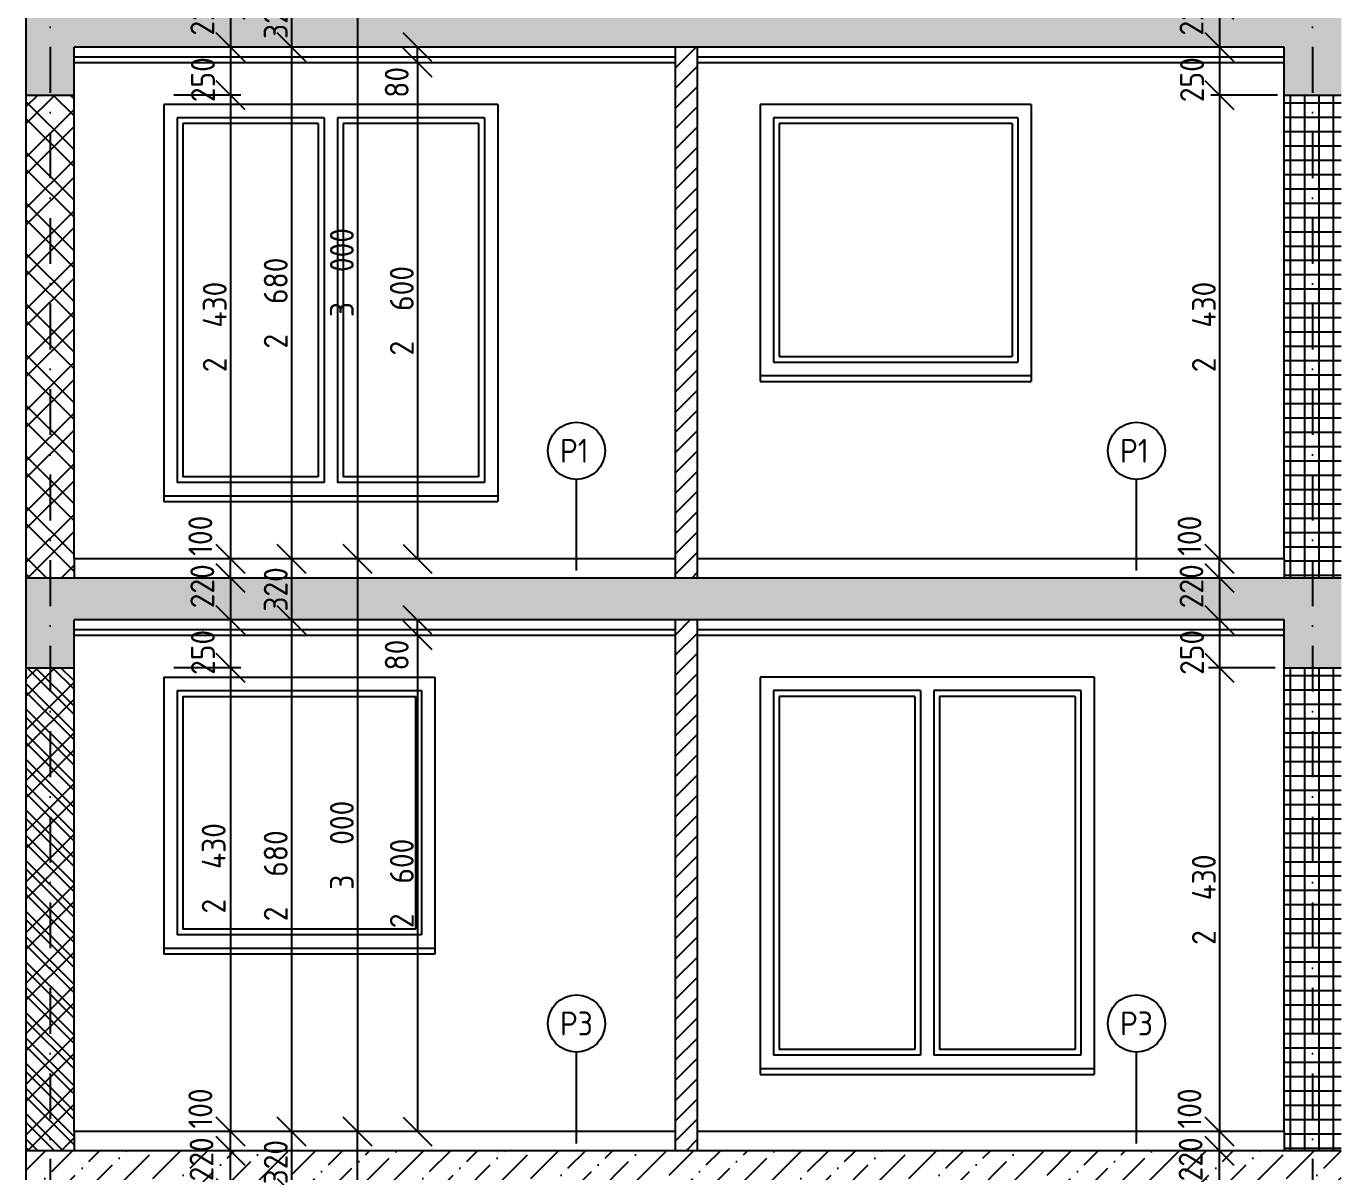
# Model space of a CAD drawing. Extents: x 3792242 to 5145247, y -1546315 to -1031918.
# Drawn here: x 4009002 to 4015889, y -1502340 to -1496340 of the extents above; entities that cross this region are included whole.
import ezdxf

# ---------------------------------------------------------------- set-up
doc = ezdxf.new("R2010")
doc.units = 0
doc.header["$MEASUREMENT"] = 0
doc.linetypes.add('BODKOCIARKOVANA_3', pattern=[5.6, 3, -1.3, 0, -1.3])
doc.layers.get('0').update_dxf_attribs({"linetype": 'CONTINUOUS'})
doc.layers.get('Defpoints').update_dxf_attribs({"color": 61, "linetype": 'CONTINUOUS'})
for name, color, linetype in [('KÓTY', 4, 'CONTINUOUS'), ('MÚRY', 1, 'CONTINUOUS'), ('OKNÁ', 143, 'CONTINUOUS'), ('osi', 253, 'CONTINUOUS'), ('POZEMOK', 7, 'CONTINUOUS'), ('TENKÁ', 7, 'CONTINUOUS'), ('ŠRAFY', 82, 'CONTINUOUS'), ('šrafy-múry', 8, 'CONTINUOUS')]:
    doc.layers.add(name, color=color, linetype=linetype)
doc.styles.add('STYLE1', font='isocp.shx')
doc.dimstyles.new('STANDARD-50', dxfattribs={"dimtxt": 125, "dimasz": 150, "dimexe": 10, "dimexo": 200, "dimgap": 20, "dimtad": 1, "dimdsep": 46, "dimlunit": 6, "dimtxsty": 'STYLE1', "dimblk1": 'OBLIQUE', "dimblk2": 'OBLIQUE', "dimsah": 1, "dimcen": 2.5, "dimse1": 1, "dimse2": 1, "dimadec": 0, "dimazin": 0, "dimtfac": 1, "dimtmove": 1, "dimatfit": 3, "dimldrblk": 'OBLIQUE', "dimfxl": 1, "dimtolj": 1, "dimtzin": 0, "dimarcsym": 0})
pattern_1 = [(45, (139723.04, 33513.66), (53.0330086, 194.4543648), [250, -50, 0, -50])]
pattern_2 = [(45, (-529698.46, 33513.66), (-53.0330086, 53.0330086), [])]

# ---------------------------------------------------------------- blocks, each defined once
blk = doc.blocks.new('_OBLIQUE')
at = {"color": 0, "linetype": 'ByBlock'}
blk.add_line((-0.5, -0.5), (0.5, 0.5), dxfattribs=at)
blk = doc.blocks.new('*D49839')
at = {"layer": 'Defpoints', "color": 0}
for p in [(4009639, -1502230.1), (4010072, -1502230.1), (4009639, -1502450.1)]:
    blk.add_point(p, dxfattribs=at)
at = {"layer": 'KÓTY', "color": 0, "lineweight": -2, "ltscale": 0.25}
blk.add_line((4010072, -1502450.1), (4010072, -1502230.1), dxfattribs=at)
at = {"layer": 'KÓTY', "color": 0, "linetype": 'ByBlock', "lineweight": -2, "xscale": 150, "yscale": 150, "zscale": 150}
for p, rotation in [((4010072, -1502230.1), 90), ((4010072, -1502450.1), 270)]:
    blk.add_blockref('_OBLIQUE', p, dxfattribs=dict(at, rotation=rotation))
at = {"layer": 'KÓTY', "color": 0, "insert": (4009920, -1502275.3), "char_height": 125, "attachment_point": 5, "rotation": 90, "style": 'STYLE1'}
blk.add_mtext('\\A1;220', dxfattribs=at)
blk = doc.blocks.new('*D49840')
at = {"layer": 'Defpoints', "color": 0}
for p in [(4009564, -1502130.1), (4010072, -1502130.1), (4009564, -1502230.1)]:
    blk.add_point(p, dxfattribs=at)
at = {"layer": 'KÓTY', "color": 0, "lineweight": -2, "ltscale": 0.25}
blk.add_line((4010072, -1502230.1), (4010072, -1502130.1), dxfattribs=at)
at = {"layer": 'KÓTY', "color": 0, "linetype": 'ByBlock', "lineweight": -2, "xscale": 150, "yscale": 150, "zscale": 150}
for p, rotation in [((4010072, -1502130.1), 90), ((4010072, -1502230.1), 270)]:
    blk.add_blockref('_OBLIQUE', p, dxfattribs=dict(at, rotation=rotation))
at = {"layer": 'KÓTY', "color": 0, "insert": (4009914, -1502008.8), "char_height": 125, "attachment_point": 5, "rotation": 90, "style": 'STYLE1'}
blk.add_mtext('\\A1;100', dxfattribs=at)
blk = doc.blocks.new('*D49843')
at = {"layer": 'Defpoints', "color": 0}
for p in [(4009564, -1499700.1), (4009564, -1502130.1), (4010072, -1502130.1)]:
    blk.add_point(p, dxfattribs=at)
at = {"layer": 'KÓTY', "color": 0, "lineweight": -2, "ltscale": 0.25}
blk.add_line((4010072, -1499700.1), (4010072, -1502130.1), dxfattribs=at)
at = {"layer": 'KÓTY', "color": 0, "linetype": 'ByBlock', "lineweight": -2, "xscale": 150, "yscale": 150, "zscale": 150}
for p, rotation in [((4010072, -1499700.1), 90), ((4010072, -1502130.1), 270)]:
    blk.add_blockref('_OBLIQUE', p, dxfattribs=dict(at, rotation=rotation))
at = {"layer": 'KÓTY', "color": 0, "insert": (4009984, -1500750.8), "char_height": 125, "attachment_point": 5, "rotation": 90, "style": 'STYLE1'}
blk.add_mtext('\\A1;2ﾠ430', dxfattribs=at)
blk = doc.blocks.new('*D49844')
at = {"layer": 'Defpoints', "color": 0}
for p in [(4009564, -1499450.1), (4009564, -1499700.1), (4010072, -1499700.1)]:
    blk.add_point(p, dxfattribs=at)
at = {"layer": 'KÓTY', "color": 0, "lineweight": -2, "ltscale": 0.25}
blk.add_line((4010072, -1499450.1), (4010072, -1499700.1), dxfattribs=at)
at = {"layer": 'KÓTY', "color": 0, "linetype": 'ByBlock', "lineweight": -2, "xscale": 150, "yscale": 150, "zscale": 150}
for p, rotation in [((4010072, -1499450.1), 90), ((4010072, -1499700.1), 270)]:
    blk.add_blockref('_OBLIQUE', p, dxfattribs=dict(at, rotation=rotation))
at = {"layer": 'KÓTY', "color": 0, "insert": (4009927.5, -1499619.8), "char_height": 125, "attachment_point": 5, "rotation": 90, "style": 'STYLE1'}
blk.add_mtext('\\A1;250', dxfattribs=at)
blk = doc.blocks.new('*D49845')
at = {"layer": 'Defpoints', "color": 0}
for p in [(4009564, -1499230.1), (4009564, -1499450.1), (4010072, -1499450.1)]:
    blk.add_point(p, dxfattribs=at)
at = {"layer": 'KÓTY', "color": 0, "lineweight": -2, "ltscale": 0.25}
blk.add_line((4010072, -1499230.1), (4010072, -1499450.1), dxfattribs=at)
at = {"layer": 'KÓTY', "color": 0, "linetype": 'ByBlock', "lineweight": -2, "xscale": 150, "yscale": 150, "zscale": 150}
for p, rotation in [((4010072, -1499230.1), 90), ((4010072, -1499450.1), 270)]:
    blk.add_blockref('_OBLIQUE', p, dxfattribs=dict(at, rotation=rotation))
at = {"layer": 'KÓTY', "color": 0, "insert": (4009924.5, -1499273.3), "char_height": 125, "attachment_point": 5, "rotation": 90, "style": 'STYLE1'}
blk.add_mtext('\\A1;220', dxfattribs=at)
blk = doc.blocks.new('*D49846')
at = {"layer": 'Defpoints', "color": 0}
for p in [(4009564, -1499130.1), (4010072, -1499130.1), (4009564, -1499230.1)]:
    blk.add_point(p, dxfattribs=at)
at = {"layer": 'KÓTY', "color": 0, "lineweight": -2, "ltscale": 0.25}
blk.add_line((4010072, -1499230.1), (4010072, -1499130.1), dxfattribs=at)
at = {"layer": 'KÓTY', "color": 0, "linetype": 'ByBlock', "lineweight": -2, "xscale": 150, "yscale": 150, "zscale": 150}
for p, rotation in [((4010072, -1499130.1), 90), ((4010072, -1499230.1), 270)]:
    blk.add_blockref('_OBLIQUE', p, dxfattribs=dict(at, rotation=rotation))
at = {"layer": 'KÓTY', "color": 0, "insert": (4009914, -1499008.8), "char_height": 125, "attachment_point": 5, "rotation": 90, "style": 'STYLE1'}
blk.add_mtext('\\A1;100', dxfattribs=at)
blk = doc.blocks.new('*D49847')
at = {"layer": 'Defpoints', "color": 0}
for p in [(4009564, -1496700.1), (4009564, -1499130.1), (4010072, -1499130.1)]:
    blk.add_point(p, dxfattribs=at)
at = {"layer": 'KÓTY', "color": 0, "lineweight": -2, "ltscale": 0.25}
blk.add_line((4010072, -1496700.1), (4010072, -1499130.1), dxfattribs=at)
at = {"layer": 'KÓTY', "color": 0, "linetype": 'ByBlock', "lineweight": -2, "xscale": 150, "yscale": 150, "zscale": 150}
for p, rotation in [((4010072, -1496700.1), 90), ((4010072, -1499130.1), 270)]:
    blk.add_blockref('_OBLIQUE', p, dxfattribs=dict(at, rotation=rotation))
at = {"layer": 'KÓTY', "color": 0, "insert": (4009989.5, -1497915.1), "char_height": 125, "attachment_point": 5, "rotation": 90, "style": 'STYLE1'}
blk.add_mtext('\\A1;2ﾠ430', dxfattribs=at)
blk = doc.blocks.new('*D49848')
at = {"layer": 'Defpoints', "color": 0}
for p in [(4009564, -1496450.1), (4009564, -1496700.1), (4010072, -1496700.1)]:
    blk.add_point(p, dxfattribs=at)
at = {"layer": 'KÓTY', "color": 0, "lineweight": -2, "ltscale": 0.25}
blk.add_line((4010072, -1496450.1), (4010072, -1496700.1), dxfattribs=at)
at = {"layer": 'KÓTY', "color": 0, "linetype": 'ByBlock', "lineweight": -2, "xscale": 150, "yscale": 150, "zscale": 150}
for p, rotation in [((4010072, -1496450.1), 90), ((4010072, -1496700.1), 270)]:
    blk.add_blockref('_OBLIQUE', p, dxfattribs=dict(at, rotation=rotation))
at = {"layer": 'KÓTY', "color": 0, "insert": (4009927.5, -1496619.8), "char_height": 125, "attachment_point": 5, "rotation": 90, "style": 'STYLE1'}
blk.add_mtext('\\A1;250', dxfattribs=at)
blk = doc.blocks.new('*D49849')
at = {"layer": 'Defpoints', "color": 0}
for p in [(4009564, -1496230.1), (4009564, -1496450.1), (4010072, -1496450.1)]:
    blk.add_point(p, dxfattribs=at)
at = {"layer": 'KÓTY', "color": 0, "lineweight": -2, "ltscale": 0.25}
blk.add_line((4010072, -1496230.1), (4010072, -1496450.1), dxfattribs=at)
at = {"layer": 'KÓTY', "color": 0, "linetype": 'ByBlock', "lineweight": -2, "xscale": 150, "yscale": 150, "zscale": 150}
for p, rotation in [((4010072, -1496230.1), 90), ((4010072, -1496450.1), 270)]:
    blk.add_blockref('_OBLIQUE', p, dxfattribs=dict(at, rotation=rotation))
at = {"layer": 'KÓTY', "color": 0, "insert": (4009924.5, -1496273.3), "char_height": 125, "attachment_point": 5, "rotation": 90, "style": 'STYLE1'}
blk.add_mtext('\\A1;220', dxfattribs=at)
blk = doc.blocks.new('*D49861')
at = {"layer": 'Defpoints', "color": 0}
for p in [(4014821.5, -1502230.1), (4015254.5, -1502230.1), (4014821.5, -1502450.1)]:
    blk.add_point(p, dxfattribs=at)
at = {"layer": 'KÓTY', "color": 0, "lineweight": -2, "ltscale": 0.25}
blk.add_line((4015254.5, -1502450.1), (4015254.5, -1502230.1), dxfattribs=at)
at = {"layer": 'KÓTY', "color": 0, "linetype": 'ByBlock', "lineweight": -2, "xscale": 150, "yscale": 150, "zscale": 150}
for p, rotation in [((4015254.5, -1502230.1), 90), ((4015254.5, -1502450.1), 270)]:
    blk.add_blockref('_OBLIQUE', p, dxfattribs=dict(at, rotation=rotation))
at = {"layer": 'KÓTY', "color": 0, "insert": (4015102.5, -1502275.3), "char_height": 125, "attachment_point": 5, "rotation": 90, "style": 'STYLE1'}
blk.add_mtext('\\A1;220', dxfattribs=at)
blk = doc.blocks.new('*D49862')
at = {"layer": 'Defpoints', "color": 0}
for p in [(4014746.5, -1502130.1), (4015254.5, -1502130.1), (4014746.5, -1502230.1)]:
    blk.add_point(p, dxfattribs=at)
at = {"layer": 'KÓTY', "color": 0, "lineweight": -2, "ltscale": 0.25}
blk.add_line((4015254.5, -1502230.1), (4015254.5, -1502130.1), dxfattribs=at)
at = {"layer": 'KÓTY', "color": 0, "linetype": 'ByBlock', "lineweight": -2, "xscale": 150, "yscale": 150, "zscale": 150}
for p, rotation in [((4015254.5, -1502130.1), 90), ((4015254.5, -1502230.1), 270)]:
    blk.add_blockref('_OBLIQUE', p, dxfattribs=dict(at, rotation=rotation))
at = {"layer": 'KÓTY', "color": 0, "insert": (4015096.5, -1502008.8), "char_height": 125, "attachment_point": 5, "rotation": 90, "style": 'STYLE1'}
blk.add_mtext('\\A1;100', dxfattribs=at)
blk = doc.blocks.new('*D49865')
at = {"layer": 'Defpoints', "color": 0}
for p in [(4014746.5, -1499700.1), (4014746.5, -1502130.1), (4015254.5, -1502130.1)]:
    blk.add_point(p, dxfattribs=at)
at = {"layer": 'KÓTY', "color": 0, "lineweight": -2, "ltscale": 0.25}
blk.add_line((4015254.5, -1499700.1), (4015254.5, -1502130.1), dxfattribs=at)
at = {"layer": 'KÓTY', "color": 0, "linetype": 'ByBlock', "lineweight": -2, "xscale": 150, "yscale": 150, "zscale": 150}
for p, rotation in [((4015254.5, -1499700.1), 90), ((4015254.5, -1502130.1), 270)]:
    blk.add_blockref('_OBLIQUE', p, dxfattribs=dict(at, rotation=rotation))
at = {"layer": 'KÓTY', "color": 0, "insert": (4015172, -1500915.1), "char_height": 125, "attachment_point": 5, "rotation": 90, "style": 'STYLE1'}
blk.add_mtext('\\A1;2ﾠ430', dxfattribs=at)
blk = doc.blocks.new('*D49866')
at = {"layer": 'Defpoints', "color": 0}
for p in [(4014746.5, -1499450.1), (4014746.5, -1499700.1), (4015254.5, -1499700.1)]:
    blk.add_point(p, dxfattribs=at)
at = {"layer": 'KÓTY', "color": 0, "lineweight": -2, "ltscale": 0.25}
blk.add_line((4015254.5, -1499450.1), (4015254.5, -1499700.1), dxfattribs=at)
at = {"layer": 'KÓTY', "color": 0, "linetype": 'ByBlock', "lineweight": -2, "xscale": 150, "yscale": 150, "zscale": 150}
for p, rotation in [((4015254.5, -1499450.1), 90), ((4015254.5, -1499700.1), 270)]:
    blk.add_blockref('_OBLIQUE', p, dxfattribs=dict(at, rotation=rotation))
at = {"layer": 'KÓTY', "color": 0, "insert": (4015110, -1499619.8), "char_height": 125, "attachment_point": 5, "rotation": 90, "style": 'STYLE1'}
blk.add_mtext('\\A1;250', dxfattribs=at)
blk = doc.blocks.new('*D49867')
at = {"layer": 'Defpoints', "color": 0}
for p in [(4014746.5, -1499230.1), (4014746.5, -1499450.1), (4015254.5, -1499450.1)]:
    blk.add_point(p, dxfattribs=at)
at = {"layer": 'KÓTY', "color": 0, "lineweight": -2, "ltscale": 0.25}
blk.add_line((4015254.5, -1499230.1), (4015254.5, -1499450.1), dxfattribs=at)
at = {"layer": 'KÓTY', "color": 0, "linetype": 'ByBlock', "lineweight": -2, "xscale": 150, "yscale": 150, "zscale": 150}
for p, rotation in [((4015254.5, -1499230.1), 90), ((4015254.5, -1499450.1), 270)]:
    blk.add_blockref('_OBLIQUE', p, dxfattribs=dict(at, rotation=rotation))
at = {"layer": 'KÓTY', "color": 0, "insert": (4015107, -1499273.3), "char_height": 125, "attachment_point": 5, "rotation": 90, "style": 'STYLE1'}
blk.add_mtext('\\A1;220', dxfattribs=at)
blk = doc.blocks.new('*D49868')
at = {"layer": 'Defpoints', "color": 0}
for p in [(4014746.5, -1499130.1), (4015254.5, -1499130.1), (4014746.5, -1499230.1)]:
    blk.add_point(p, dxfattribs=at)
at = {"layer": 'KÓTY', "color": 0, "lineweight": -2, "ltscale": 0.25}
blk.add_line((4015254.5, -1499230.1), (4015254.5, -1499130.1), dxfattribs=at)
at = {"layer": 'KÓTY', "color": 0, "linetype": 'ByBlock', "lineweight": -2, "xscale": 150, "yscale": 150, "zscale": 150}
for p, rotation in [((4015254.5, -1499130.1), 90), ((4015254.5, -1499230.1), 270)]:
    blk.add_blockref('_OBLIQUE', p, dxfattribs=dict(at, rotation=rotation))
at = {"layer": 'KÓTY', "color": 0, "insert": (4015096.5, -1499008.8), "char_height": 125, "attachment_point": 5, "rotation": 90, "style": 'STYLE1'}
blk.add_mtext('\\A1;100', dxfattribs=at)
blk = doc.blocks.new('*D49869')
at = {"layer": 'Defpoints', "color": 0}
for p in [(4014746.5, -1496700.1), (4014746.5, -1499130.1), (4015254.5, -1499130.1)]:
    blk.add_point(p, dxfattribs=at)
at = {"layer": 'KÓTY', "color": 0, "lineweight": -2, "ltscale": 0.25}
blk.add_line((4015254.5, -1496700.1), (4015254.5, -1499130.1), dxfattribs=at)
at = {"layer": 'KÓTY', "color": 0, "linetype": 'ByBlock', "lineweight": -2, "xscale": 150, "yscale": 150, "zscale": 150}
for p, rotation in [((4015254.5, -1496700.1), 90), ((4015254.5, -1499130.1), 270)]:
    blk.add_blockref('_OBLIQUE', p, dxfattribs=dict(at, rotation=rotation))
at = {"layer": 'KÓTY', "color": 0, "insert": (4015172, -1497915.1), "char_height": 125, "attachment_point": 5, "rotation": 90, "style": 'STYLE1'}
blk.add_mtext('\\A1;2ﾠ430', dxfattribs=at)
blk = doc.blocks.new('*D49870')
at = {"layer": 'Defpoints', "color": 0}
for p in [(4014746.5, -1496450.1), (4014746.5, -1496700.1), (4015254.5, -1496700.1)]:
    blk.add_point(p, dxfattribs=at)
at = {"layer": 'KÓTY', "color": 0, "lineweight": -2, "ltscale": 0.25}
blk.add_line((4015254.5, -1496450.1), (4015254.5, -1496700.1), dxfattribs=at)
at = {"layer": 'KÓTY', "color": 0, "linetype": 'ByBlock', "lineweight": -2, "xscale": 150, "yscale": 150, "zscale": 150}
for p, rotation in [((4015254.5, -1496450.1), 90), ((4015254.5, -1496700.1), 270)]:
    blk.add_blockref('_OBLIQUE', p, dxfattribs=dict(at, rotation=rotation))
at = {"layer": 'KÓTY', "color": 0, "insert": (4015110, -1496619.8), "char_height": 125, "attachment_point": 5, "rotation": 90, "style": 'STYLE1'}
blk.add_mtext('\\A1;250', dxfattribs=at)
blk = doc.blocks.new('*D49871')
at = {"layer": 'Defpoints', "color": 0}
for p in [(4014746.5, -1496230.1), (4014746.5, -1496450.1), (4015254.5, -1496450.1)]:
    blk.add_point(p, dxfattribs=at)
at = {"layer": 'KÓTY', "color": 0, "lineweight": -2, "ltscale": 0.25}
blk.add_line((4015254.5, -1496230.1), (4015254.5, -1496450.1), dxfattribs=at)
at = {"layer": 'KÓTY', "color": 0, "linetype": 'ByBlock', "lineweight": -2, "xscale": 150, "yscale": 150, "zscale": 150}
for p, rotation in [((4015254.5, -1496230.1), 90), ((4015254.5, -1496450.1), 270)]:
    blk.add_blockref('_OBLIQUE', p, dxfattribs=dict(at, rotation=rotation))
at = {"layer": 'KÓTY', "color": 0, "insert": (4015107, -1496273.3), "char_height": 125, "attachment_point": 5, "rotation": 90, "style": 'STYLE1'}
blk.add_mtext('\\A1;220', dxfattribs=at)
blk = doc.blocks.new('*D49951')
at = {"layer": 'Defpoints', "color": 0}
for p in [(4010391.5, -1496130.1), (4010391.5, -1496450.1), (4010391.5, -1496450.1)]:
    blk.add_point(p, dxfattribs=at)
at = {"layer": 'KÓTY', "color": 0, "lineweight": -2, "ltscale": 0.25}
blk.add_line((4010391.5, -1496130.1), (4010391.5, -1496450.1), dxfattribs=at)
at = {"layer": 'KÓTY', "color": 0, "linetype": 'ByBlock', "lineweight": -2, "xscale": 150, "yscale": 150, "zscale": 150}
for p, rotation in [((4010391.5, -1496130.1), 90), ((4010391.5, -1496450.1), 270)]:
    blk.add_blockref('_OBLIQUE', p, dxfattribs=dict(at, rotation=rotation))
at = {"layer": 'KÓTY', "color": 0, "insert": (4010309, -1496290.1), "char_height": 125, "attachment_point": 5, "rotation": 90, "style": 'STYLE1'}
blk.add_mtext('\\A1;320', dxfattribs=at)
blk = doc.blocks.new('*D49952')
at = {"layer": 'Defpoints', "color": 0}
for p in [(4009568.5, -1496450.1), (4009568.5, -1499130.1), (4010391.5, -1499130.1)]:
    blk.add_point(p, dxfattribs=at)
at = {"layer": 'KÓTY', "color": 0, "lineweight": -2, "ltscale": 0.25}
blk.add_line((4010391.5, -1496450.1), (4010391.5, -1499130.1), dxfattribs=at)
at = {"layer": 'KÓTY', "color": 0, "linetype": 'ByBlock', "lineweight": -2, "xscale": 150, "yscale": 150, "zscale": 150}
for p, rotation in [((4010391.5, -1496450.1), 90), ((4010391.5, -1499130.1), 270)]:
    blk.add_blockref('_OBLIQUE', p, dxfattribs=dict(at, rotation=rotation))
at = {"layer": 'KÓTY', "color": 0, "insert": (4010309, -1497790.1), "char_height": 125, "attachment_point": 5, "rotation": 90, "style": 'STYLE1'}
blk.add_mtext('\\A1;2ﾠ680', dxfattribs=at)
blk = doc.blocks.new('*D49953')
at = {"layer": 'Defpoints', "color": 0}
for p in [(4010391.5, -1499130.1), (4010391.5, -1499450.1), (4010391.5, -1499450.1)]:
    blk.add_point(p, dxfattribs=at)
at = {"layer": 'KÓTY', "color": 0, "lineweight": -2, "ltscale": 0.25}
blk.add_line((4010391.5, -1499130.1), (4010391.5, -1499450.1), dxfattribs=at)
at = {"layer": 'KÓTY', "color": 0, "linetype": 'ByBlock', "lineweight": -2, "xscale": 150, "yscale": 150, "zscale": 150}
for p, rotation in [((4010391.5, -1499130.1), 90), ((4010391.5, -1499450.1), 270)]:
    blk.add_blockref('_OBLIQUE', p, dxfattribs=dict(at, rotation=rotation))
at = {"layer": 'KÓTY', "color": 0, "insert": (4010309, -1499290.1), "char_height": 125, "attachment_point": 5, "rotation": 90, "style": 'STYLE1'}
blk.add_mtext('\\A1;320', dxfattribs=at)
blk = doc.blocks.new('*D49954')
at = {"layer": 'Defpoints', "color": 0}
for p in [(4009568.5, -1499450.1), (4009568.5, -1502130.1), (4010391.5, -1502130.1)]:
    blk.add_point(p, dxfattribs=at)
at = {"layer": 'KÓTY', "color": 0, "lineweight": -2, "ltscale": 0.25}
blk.add_line((4010391.5, -1499450.1), (4010391.5, -1502130.1), dxfattribs=at)
at = {"layer": 'KÓTY', "color": 0, "linetype": 'ByBlock', "lineweight": -2, "xscale": 150, "yscale": 150, "zscale": 150}
for p, rotation in [((4010391.5, -1499450.1), 90), ((4010391.5, -1502130.1), 270)]:
    blk.add_blockref('_OBLIQUE', p, dxfattribs=dict(at, rotation=rotation))
at = {"layer": 'KÓTY', "color": 0, "insert": (4010309, -1500790.1), "char_height": 125, "attachment_point": 5, "rotation": 90, "style": 'STYLE1'}
blk.add_mtext('\\A1;2ﾠ680', dxfattribs=at)
blk = doc.blocks.new('*D49955')
at = {"layer": 'Defpoints', "color": 0}
for p in [(4010391.5, -1502130.1), (4010391.5, -1502450.1), (4010391.5, -1502450.1)]:
    blk.add_point(p, dxfattribs=at)
at = {"layer": 'KÓTY', "color": 0, "lineweight": -2, "ltscale": 0.25}
blk.add_line((4010391.5, -1502130.1), (4010391.5, -1502450.1), dxfattribs=at)
at = {"layer": 'KÓTY', "color": 0, "linetype": 'ByBlock', "lineweight": -2, "xscale": 150, "yscale": 150, "zscale": 150}
for p, rotation in [((4010391.5, -1502130.1), 90), ((4010391.5, -1502450.1), 270)]:
    blk.add_blockref('_OBLIQUE', p, dxfattribs=dict(at, rotation=rotation))
at = {"layer": 'KÓTY', "color": 0, "insert": (4010309, -1502290.1), "char_height": 125, "attachment_point": 5, "rotation": 90, "style": 'STYLE1'}
blk.add_mtext('\\A1;320', dxfattribs=at)
blk = doc.blocks.new('*D49958')
at = {"layer": 'Defpoints', "color": 0}
for p in [(4010738, -1496130.1), (4010738, -1499130.1), (4010738, -1499130.1)]:
    blk.add_point(p, dxfattribs=at)
at = {"layer": 'KÓTY', "color": 0, "lineweight": -2, "ltscale": 0.25}
blk.add_line((4010738, -1496130.1), (4010738, -1499130.1), dxfattribs=at)
at = {"layer": 'KÓTY', "color": 0, "linetype": 'ByBlock', "lineweight": -2, "xscale": 150, "yscale": 150, "zscale": 150}
for p, rotation in [((4010738, -1496130.1), 90), ((4010738, -1499130.1), 270)]:
    blk.add_blockref('_OBLIQUE', p, dxfattribs=dict(at, rotation=rotation))
at = {"layer": 'KÓTY', "color": 0, "insert": (4010655.5, -1497630.1), "char_height": 125, "attachment_point": 5, "rotation": 90, "style": 'STYLE1'}
blk.add_mtext('\\A1;3ﾠ000', dxfattribs=at)
blk = doc.blocks.new('*D49959')
at = {"layer": 'Defpoints', "color": 0}
for p in [(4010738, -1499130.1), (4010738, -1502130.1), (4010738, -1502130.1)]:
    blk.add_point(p, dxfattribs=at)
at = {"layer": 'KÓTY', "color": 0, "lineweight": -2, "ltscale": 0.25}
blk.add_line((4010738, -1499130.1), (4010738, -1502130.1), dxfattribs=at)
at = {"layer": 'KÓTY', "color": 0, "linetype": 'ByBlock', "lineweight": -2, "xscale": 150, "yscale": 150, "zscale": 150}
for p, rotation in [((4010738, -1499130.1), 90), ((4010738, -1502130.1), 270)]:
    blk.add_blockref('_OBLIQUE', p, dxfattribs=dict(at, rotation=rotation))
at = {"layer": 'KÓTY', "color": 0, "insert": (4010655.5, -1500630.1), "char_height": 125, "attachment_point": 5, "rotation": 90, "style": 'STYLE1'}
blk.add_mtext('\\A1;3ﾠ000', dxfattribs=at)
blk = doc.blocks.new('*D49960')
at = {"layer": 'Defpoints', "color": 0}
for p in [(4010391.5, -1502130.1), (4010738, -1502130.1), (4010391.5, -1505600.1)]:
    blk.add_point(p, dxfattribs=at)
at = {"layer": 'KÓTY', "color": 0, "lineweight": -2, "ltscale": 0.25}
blk.add_line((4010738, -1505600.1), (4010738, -1502130.1), dxfattribs=at)
at = {"layer": 'KÓTY', "color": 0, "linetype": 'ByBlock', "lineweight": -2, "xscale": 150, "yscale": 150, "zscale": 150}
for p, rotation in [((4010738, -1502130.1), 90), ((4010738, -1505600.1), 270)]:
    blk.add_blockref('_OBLIQUE', p, dxfattribs=dict(at, rotation=rotation))
at = {"layer": 'KÓTY', "color": 0, "insert": (4010655.5, -1503865.1), "char_height": 125, "attachment_point": 5, "rotation": 90, "style": 'STYLE1'}
blk.add_mtext('\\A1;3ﾠ470', dxfattribs=at)
blk = doc.blocks.new('*D49962')
at = {"layer": 'Defpoints', "color": 0}
for p in [(4010712.5, -1496530.1), (4010712.5, -1499130.1), (4011052, -1499130.1)]:
    blk.add_point(p, dxfattribs=at)
at = {"layer": 'KÓTY', "color": 0, "lineweight": -2, "ltscale": 0.25}
blk.add_line((4011052, -1496530.1), (4011052, -1499130.1), dxfattribs=at)
at = {"layer": 'KÓTY', "color": 0, "linetype": 'ByBlock', "lineweight": -2, "xscale": 150, "yscale": 150, "zscale": 150}
for p, rotation in [((4011052, -1496530.1), 90), ((4011052, -1499130.1), 270)]:
    blk.add_blockref('_OBLIQUE', p, dxfattribs=dict(at, rotation=rotation))
at = {"layer": 'KÓTY', "color": 0, "insert": (4010969.5, -1497830.1), "char_height": 125, "attachment_point": 5, "rotation": 90, "style": 'STYLE1'}
blk.add_mtext('\\A1;2ﾠ600', dxfattribs=at)
blk = doc.blocks.new('*D49963')
at = {"layer": 'Defpoints', "color": 0}
for p in [(4011052, -1496450.1), (4011052, -1496450.1), (4011052, -1496530.1)]:
    blk.add_point(p, dxfattribs=at)
at = {"layer": 'KÓTY', "color": 0, "lineweight": -2, "ltscale": 0.25}
blk.add_line((4011052, -1496530.1), (4011052, -1496450.1), dxfattribs=at)
at = {"layer": 'KÓTY', "color": 0, "linetype": 'ByBlock', "lineweight": -2, "xscale": 150, "yscale": 150, "zscale": 150}
for p, rotation in [((4011052, -1496450.1), 90), ((4011052, -1496530.1), 270)]:
    blk.add_blockref('_OBLIQUE', p, dxfattribs=dict(at, rotation=rotation))
at = {"layer": 'KÓTY', "color": 0, "insert": (4010943, -1496633.8), "char_height": 125, "attachment_point": 5, "rotation": 90, "style": 'STYLE1'}
blk.add_mtext('\\A1;80', dxfattribs=at)
blk = doc.blocks.new('*D49964')
at = {"layer": 'Defpoints', "color": 0}
for p in [(4010712.5, -1499530.1), (4010712.5, -1502130.1), (4011052, -1502130.1)]:
    blk.add_point(p, dxfattribs=at)
at = {"layer": 'KÓTY', "color": 0, "lineweight": -2, "ltscale": 0.25}
blk.add_line((4011052, -1499530.1), (4011052, -1502130.1), dxfattribs=at)
at = {"layer": 'KÓTY', "color": 0, "linetype": 'ByBlock', "lineweight": -2, "xscale": 150, "yscale": 150, "zscale": 150}
for p, rotation in [((4011052, -1499530.1), 90), ((4011052, -1502130.1), 270)]:
    blk.add_blockref('_OBLIQUE', p, dxfattribs=dict(at, rotation=rotation))
at = {"layer": 'KÓTY', "color": 0, "insert": (4010969.5, -1500830.1), "char_height": 125, "attachment_point": 5, "rotation": 90, "style": 'STYLE1'}
blk.add_mtext('\\A1;2ﾠ600', dxfattribs=at)
blk = doc.blocks.new('*D49965')
at = {"layer": 'Defpoints', "color": 0}
for p in [(4011052, -1499450.1), (4011052, -1499450.1), (4011052, -1499530.1)]:
    blk.add_point(p, dxfattribs=at)
at = {"layer": 'KÓTY', "color": 0, "lineweight": -2, "ltscale": 0.25}
blk.add_line((4011052, -1499530.1), (4011052, -1499450.1), dxfattribs=at)
at = {"layer": 'KÓTY', "color": 0, "linetype": 'ByBlock', "lineweight": -2, "xscale": 150, "yscale": 150, "zscale": 150}
for p, rotation in [((4011052, -1499450.1), 90), ((4011052, -1499530.1), 270)]:
    blk.add_blockref('_OBLIQUE', p, dxfattribs=dict(at, rotation=rotation))
at = {"layer": 'KÓTY', "color": 0, "insert": (4010943, -1499633.8), "char_height": 125, "attachment_point": 5, "rotation": 90, "style": 'STYLE1'}
blk.add_mtext('\\A1;80', dxfattribs=at)

msp = doc.modelspace()

# ---------------------------------------------------------------- hatches: boundary and pattern name
at = {"layer": 'ŠRAFY', "ltscale": 0.25}
h = msp.add_hatch(dxfattribs=at)
h.set_pattern_fill('ANSI31', color=256, scale=600, style=0)
h.set_pattern_definition(pattern_2)
h.paths.add_polyline_path([(4012517.044, -1499230.108), (4012517.044, -1499130.108), (4012517.044, -1496450.108), (4012402.044, -1496450.108), (4012402.044, -1499130.108), (4012402.044, -1499230.108)])
at = {"layer": 'ŠRAFY'}
h = msp.add_hatch(dxfattribs=at)
h.set_pattern_fill('ANSI32', color=256, scale=500, angle=90)
h.set_pattern_definition([(135, (-573850.06, -358731.5), (-132.5825215, -132.5825215), []), (135, (-573850.06, -358643.1), (-132.5825215, -132.5825215), [])])
h.paths.add_polyline_path([(4009252.044, -1496700.108), (4009002.044, -1496700.108), (4009002.044, -1499230.108), (4009252.044, -1499230.108), (4009252.044, -1499130.108)])
h = msp.add_hatch(dxfattribs=at)
h.set_pattern_fill('ANSI32', color=256, scale=500)
h.set_pattern_definition([(45, (-529698.46, -371005.72), (-132.5825215, 132.5825215), []), (45, (-529610.07, -371005.72), (-132.5825215, 132.5825215), [])])
h.paths.add_polyline_path([(4009252.044, -1496700.108), (4009002.044, -1496700.108), (4009002.044, -1499230.108), (4009252.044, -1499230.108), (4009252.044, -1499130.108)])
at = {"layer": 'ŠRAFY', "ltscale": 0.25}
h = msp.add_hatch(dxfattribs=at)
h.set_pattern_fill('ANSI37', color=256, scale=600, angle=45)
h.set_pattern_definition([(90, (-4394274.13, 203283.9), (-75, 1e-14), []), (180, (-4394274.13, 203283.9), (-1e-14, -75), [])])
h.paths.add_polyline_path([(4015892.044, -1499230.108), (4015892.044, -1499130.108), (4015892.044, -1496700.108), (4015592.044, -1496700.108), (4015592.044, -1499130.108), (4015592.044, -1499230.108)])
h = msp.add_hatch(dxfattribs=at)
h.set_pattern_fill('ANSI31', color=256, scale=600, style=0)
h.set_pattern_definition(pattern_2)
h.paths.add_polyline_path([(4012517.044, -1502230.108), (4012517.044, -1502130.108), (4012517.044, -1499450.108), (4012402.044, -1499450.108), (4012402.044, -1502130.108), (4012402.044, -1502230.108)])
at = {"layer": 'ŠRAFY'}
h = msp.add_hatch(dxfattribs=at)
h.set_pattern_fill('ANSI32', color=256, scale=250, angle=90)
h.set_pattern_definition([(135, (-998415.46, 64421.35), (-66.2912607, -66.2912607), []), (135, (-998415.46, 64465.55), (-66.2912607, -66.2912607), [])])
h.paths.add_polyline_path([(4009252.044, -1499700.108), (4009002.044, -1499700.108), (4009002.044, -1502230.108), (4009252.044, -1502230.108), (4009252.044, -1502130.108)])
h = msp.add_hatch(dxfattribs=at)
h.set_pattern_fill('ANSI32', color=256, scale=500)
h.set_pattern_definition([(45, (-529698.46, -374005.72), (-132.5825215, 132.5825215), []), (45, (-529610.07, -374005.72), (-132.5825215, 132.5825215), [])])
h.paths.add_polyline_path([(4009252.044, -1499700.108), (4009002.044, -1499700.108), (4009002.044, -1502230.108), (4009252.044, -1502230.108), (4009252.044, -1502130.108)])
at = {"layer": 'ŠRAFY', "ltscale": 0.25}
h = msp.add_hatch(dxfattribs=at)
h.set_pattern_fill('ANSI37', color=256, scale=600, angle=45)
h.set_pattern_definition([(90, (-4394274.13, 200283.9), (-75, 1e-14), []), (180, (-4394274.13, 200283.9), (-1e-14, -75), [])])
h.paths.add_polyline_path([(4015892.044, -1502230.108), (4015892.044, -1502130.108), (4015892.044, -1499700.108), (4015592.044, -1499700.108), (4015592.044, -1502130.108), (4015592.044, -1502230.108)])
at = {"layer": 'šrafy-múry'}
h = msp.add_hatch(dxfattribs=at)
h.set_pattern_fill('ANSI36', color=253, scale=800, angle=360)
h.set_pattern_definition(pattern_1)
h.paths.add_polyline_path([(4018192.044, -1496450.108), (4022232.044, -1496450.108), (4022232.044, -1496700.108), (4022532.044, -1496700.108), (4022532.044, -1496450.108), (4028872.044, -1496450.108), (4028872.044, -1496700.108), (4029172.044, -1496700.108), (4029172.044, -1496450.108), (4032187.044, -1496450.108), (4032302.044, -1496450.108), (4035512.044, -1496450.108), (4035512.044, -1496700.108), (4035812.044, -1496700.108), (4035812.044, -1496450.108), (4035812.044, -1496230.108), (4018192.044, -1496230.108)])
h.paths.add_polyline_path([(4038112.044, -1496450.108), (4038312.044, -1496450.108), (4042092.044, -1496450.108), (4042092.044, -1496700.108), (4042432.044, -1496700.108), (4042432.044, -1496230.108), (4038312.044, -1496230.108), (4038112.044, -1496230.108)])
h.paths.add_polyline_path([(4015892.044, -1496230.108), (4009002.044, -1496230.108), (4009002.044, -1496700.108), (4009252.044, -1496700.108), (4009252.044, -1496450.108), (4012402.044, -1496450.108), (4012517.044, -1496450.108), (4015592.044, -1496450.108), (4015592.044, -1496700.108), (4015892.044, -1496700.108), (4015892.044, -1496450.108)])
h = msp.add_hatch(dxfattribs=at)
h.set_pattern_fill('ANSI36', color=253, scale=800, angle=360)
h.set_pattern_definition(pattern_1)
h.paths.add_polyline_path([(4015892.044, -1499230.108), (4009002.044, -1499230.108), (4009002.044, -1499700.108), (4009252.044, -1499700.108), (4009252.044, -1499450.108), (4012402.044, -1499450.108), (4012517.044, -1499450.108), (4015592.044, -1499450.108), (4015592.044, -1499700.108), (4015892.044, -1499700.108), (4015892.044, -1499450.108)])
h.paths.add_polyline_path([(4038312.044, -1499230.108), (4042432.044, -1499230.108), (4042432.044, -1499700.108), (4042092.044, -1499700.108), (4042092.044, -1499450.108), (4038312.044, -1499450.108), (4038112.044, -1499450.108), (4038112.044, -1499230.108)])
h.paths.add_polyline_path([(4018192.044, -1499450.108), (4022232.044, -1499450.108), (4022232.044, -1499700.108), (4022532.044, -1499700.108), (4022532.044, -1499450.108), (4028872.044, -1499450.108), (4028872.044, -1499700.108), (4029172.044, -1499700.108), (4029172.044, -1499450.108), (4032187.044, -1499450.108), (4032302.044, -1499450.108), (4035512.044, -1499450.108), (4035512.044, -1499700.108), (4035812.044, -1499700.108), (4035812.044, -1499450.108), (4035812.044, -1499230.108), (4018192.044, -1499230.108)])
h = msp.add_hatch(dxfattribs=at)
h.set_pattern_fill('ANSI36', color=253, scale=800, angle=360)
h.set_pattern_definition([(45, (139723.04, 33513.66), (53.0330086, 194.4543648), [250, -50, 0, -50])])
h.paths.add_polyline_path([(4015892.044, -1502498.049), (4015892.044, -1502483.049), (4015892.044, -1502230.108), (4015592.044, -1502230.108), (4012517.044, -1502230.108), (4012402.044, -1502230.108), (4009252.044, -1502230.108), (4009002.044, -1502230.108), (4009002.044, -1503050.108), (4009252.044, -1503050.108), (4009352.044, -1503050.108), (4009352.044, -1502650.108), (4009352.044, -1502450.108), (4015592.044, -1502450.108), (4015592.044, -1502630.108), (4015892.044, -1502630.108)])
h.paths.add_polyline_path([(4009776.044, -1502739.637), (4009776.044, -1502452.039), (4010026.044, -1502452.039), (4010026.044, -1502739.637)], flags=24)
h.paths.add_polyline_path([(4009795.044, -1502419.137), (4009795.044, -1502131.539), (4010045.044, -1502131.539), (4010045.044, -1502419.137)], flags=9)

# ---------------------------------------------------------------- linework, layer by layer
at = {"layer": 'KÓTY', "ltscale": 0.25}
for p, q in [((4010125.446, -1496700.108), (4009775.446, -1496700.108)), ((4015558.446, -1496700.108), (4015208.446, -1496700.108)), ((4010125.446, -1499700.108), (4009775.446, -1499700.108)), ((4015545.946, -1499700.108), (4015195.946, -1499700.108))]:
    msp.add_line(p, q, dxfattribs=at)
at = {"layer": 'MÚRY'}
for p, q in [((4009252.044, -1499130.108), (4009252.044, -1496450.108)), ((4012402.044, -1496450.108), (4009252.044, -1496450.108)), ((4012402.044, -1496450.108), (4012402.044, -1499130.108)), ((4012517.044, -1496450.108), (4012517.044, -1499130.108)), ((4015592.044, -1496450.108), (4012517.044, -1496450.108)), ((4015592.044, -1499130.108), (4015592.044, -1496450.108)), ((4012402.044, -1499130.108), (4009252.044, -1499130.108)), ((4012402.044, -1499130.108), (4009252.044, -1499130.108)), ((4015592.044, -1499130.108), (4012517.044, -1499130.108)), ((4015592.044, -1499130.108), (4012517.044, -1499130.108)), ((4009252.044, -1502130.108), (4009252.044, -1499450.108)), ((4012402.044, -1499450.108), (4009252.044, -1499450.108)), ((4012402.044, -1499450.108), (4012402.044, -1502130.108)), ((4012517.044, -1499450.108), (4012517.044, -1502130.108)), ((4015592.044, -1499450.108), (4012517.044, -1499450.108)), ((4015592.044, -1502130.108), (4015592.044, -1499450.108)), ((4012402.044, -1502130.108), (4009252.044, -1502130.108)), ((4012402.044, -1502130.108), (4009252.044, -1502130.108)), ((4015592.044, -1502130.108), (4012517.044, -1502130.108)), ((4015592.044, -1502130.108), (4012517.044, -1502130.108))]:
    msp.add_line(p, q, dxfattribs=at)
at = {"layer": 'OKNÁ'}
for p, q in [((4010532.044, -1496850.108), (4009822.044, -1496850.108)), ((4009822.044, -1496850.108), (4009822.044, -1498700.108)), ((4010532.044, -1496850.108), (4010532.044, -1498700.108)), ((4011372.044, -1496850.108), (4010662.044, -1496850.108)), ((4010662.044, -1496850.108), (4010662.044, -1498700.108)), ((4011372.044, -1496850.108), (4011372.044, -1498700.108)), ((4014167.044, -1496850.108), (4012947.044, -1496850.108)), ((4012947.044, -1496850.108), (4012947.044, -1498070.108)), ((4014167.044, -1496850.108), (4014167.044, -1498070.108)), ((4012947.044, -1498070.108), (4014167.044, -1498070.108)), ((4010532.044, -1498700.108), (4009822.044, -1498700.108)), ((4011372.044, -1498700.108), (4010662.044, -1498700.108)), ((4009822.044, -1499850.108), (4011042.044, -1499850.108)), ((4009822.044, -1499850.108), (4009822.044, -1501070.108)), ((4011042.044, -1499850.108), (4011042.044, -1501070.108)), ((4013657.044, -1499850.108), (4012947.044, -1499850.108)), ((4012947.044, -1499850.108), (4012947.044, -1501700.108)), ((4013657.044, -1499850.108), (4013657.044, -1501700.108)), ((4014497.044, -1499850.108), (4013787.044, -1499850.108)), ((4013787.044, -1499850.108), (4013787.044, -1501700.108)), ((4014497.044, -1499850.108), (4014497.044, -1501700.108)), ((4011042.044, -1501070.108), (4009822.044, -1501070.108)), ((4013657.044, -1501700.108), (4012947.044, -1501700.108)), ((4014497.044, -1501700.108), (4013787.044, -1501700.108))]:
    msp.add_line(p, q, dxfattribs=at)
at = {"layer": 'OKNÁ', "ltscale": 0.25}
for p, q in [((4011884.846, -1499191.676), (4011884.846, -1498714)), ((4014819.346, -1499191.676), (4014819.346, -1498714)), ((4011884.846, -1502191.676), (4011884.846, -1501714)), ((4014819.346, -1502191.676), (4014819.346, -1501714))]:
    msp.add_line(p, q, dxfattribs=at)
for centre in [(4011884.846, -1498564), (4014819.346, -1498564), (4011884.846, -1501564), (4014819.346, -1501564)]:
    msp.add_circle(centre, 150, dxfattribs=at)
at = {"layer": 'osi', "linetype": 'BODKOCIARKOVANA_3', "ltscale": 80}
for p, q in [((4009127.044, -1487486.244), (4009127.044, -1507826.838)), ((4015742.044, -1487486.244), (4015742.044, -1507826.838))]:
    msp.add_line(p, q, dxfattribs=at)
at = {"layer": 'POZEMOK'}
for p, q in [((4009722.044, -1496750.108), (4009722.044, -1498830.108)), ((4011472.044, -1496750.108), (4009722.044, -1496750.108)), ((4011472.044, -1496750.108), (4011472.044, -1498830.108)), ((4012847.044, -1496750.108), (4012847.044, -1498200.108)), ((4014267.044, -1496750.108), (4012847.044, -1496750.108)), ((4014267.044, -1496750.108), (4014267.044, -1498200.108)), ((4010562.044, -1496820.108), (4009792.044, -1496820.108)), ((4009792.044, -1496820.108), (4009792.044, -1498730.108)), ((4010562.044, -1496820.108), (4010562.044, -1498730.108)), ((4011402.044, -1496820.108), (4010632.044, -1496820.108)), ((4010632.044, -1496820.108), (4010632.044, -1498730.108)), ((4011402.044, -1496820.108), (4011402.044, -1498730.108)), ((4014197.044, -1496820.108), (4012917.044, -1496820.108)), ((4012917.044, -1496820.108), (4012917.044, -1498100.108)), ((4014197.044, -1496820.108), (4014197.044, -1498100.108)), ((4012917.044, -1498100.108), (4014197.044, -1498100.108)), ((4012847.044, -1498170.108), (4014267.044, -1498170.108)), ((4012847.044, -1498200.108), (4014267.044, -1498200.108)), ((4010562.044, -1498730.108), (4009792.044, -1498730.108)), ((4011402.044, -1498730.108), (4010632.044, -1498730.108)), ((4009722.044, -1498800.108), (4011472.044, -1498800.108)), ((4009722.044, -1498830.108), (4011472.044, -1498830.108)), ((4009722.044, -1499750.108), (4011142.044, -1499750.108)), ((4009722.044, -1499750.108), (4009722.044, -1501200.108)), ((4011142.044, -1499750.108), (4011142.044, -1501200.108)), ((4012847.044, -1499750.108), (4012847.044, -1501830.108)), ((4014597.044, -1499750.108), (4012847.044, -1499750.108)), ((4014597.044, -1499750.108), (4014597.044, -1501830.108)), ((4009792.044, -1499820.108), (4011072.044, -1499820.108)), ((4009792.044, -1499820.108), (4009792.044, -1501100.108)), ((4011072.044, -1499820.108), (4011072.044, -1501100.108)), ((4013687.044, -1499820.108), (4012917.044, -1499820.108)), ((4012917.044, -1499820.108), (4012917.044, -1501730.108)), ((4013687.044, -1499820.108), (4013687.044, -1501730.108)), ((4014527.044, -1499820.108), (4013757.044, -1499820.108)), ((4013757.044, -1499820.108), (4013757.044, -1501730.108)), ((4014527.044, -1499820.108), (4014527.044, -1501730.108)), ((4011072.044, -1501100.108), (4009792.044, -1501100.108)), ((4011142.044, -1501170.108), (4009722.044, -1501170.108)), ((4011142.044, -1501200.108), (4009722.044, -1501200.108)), ((4013687.044, -1501730.108), (4012917.044, -1501730.108)), ((4014527.044, -1501730.108), (4013757.044, -1501730.108)), ((4012847.044, -1501800.108), (4014597.044, -1501800.108)), ((4012847.044, -1501830.108), (4014597.044, -1501830.108))]:
    msp.add_line(p, q, dxfattribs=at)
at = {"layer": 'TENKÁ'}
for p, q in [((4009002.044, -1503050.108), (4009002.044, -1492430.108)), ((4012517.044, -1496450.108), (4012402.044, -1496450.108)), ((4009252.044, -1496500.108), (4012402.044, -1496500.108)), ((4009252.044, -1496530.108), (4012402.044, -1496530.108)), ((4012517.044, -1496500.108), (4015592.044, -1496500.108)), ((4012517.044, -1496530.108), (4015592.044, -1496530.108)), ((4009002.044, -1496700.108), (4009252.044, -1496700.108)), ((4009002.044, -1496700.108), (4009252.044, -1496700.108)), ((4015592.044, -1496700.108), (4015892.044, -1496700.108)), ((4015592.044, -1496700.108), (4015892.044, -1496700.108)), ((4009252.044, -1499130.108), (4009252.044, -1499230.108)), ((4009252.044, -1499130.108), (4009252.044, -1499230.108)), ((4012402.044, -1499130.108), (4012402.044, -1499230.108)), ((4012402.044, -1499130.108), (4012402.044, -1499230.108)), ((4012517.044, -1499130.108), (4012517.044, -1499230.108)), ((4012517.044, -1499130.108), (4012517.044, -1499230.108)), ((4015592.044, -1499130.108), (4015592.044, -1499230.108)), ((4015592.044, -1499130.108), (4015592.044, -1499230.108)), ((4015892.044, -1499230.108), (4009002.044, -1499230.108)), ((4012517.044, -1499450.108), (4012402.044, -1499450.108)), ((4009252.044, -1499500.108), (4012402.044, -1499500.108)), ((4009252.044, -1499530.108), (4012402.044, -1499530.108)), ((4012517.044, -1499500.108), (4015592.044, -1499500.108)), ((4012517.044, -1499530.108), (4015592.044, -1499530.108)), ((4009002.044, -1499700.108), (4009252.044, -1499700.108)), ((4009002.044, -1499700.108), (4009252.044, -1499700.108)), ((4015592.044, -1499700.108), (4015892.044, -1499700.108)), ((4015592.044, -1499700.108), (4015892.044, -1499700.108)), ((4009252.044, -1502130.108), (4009252.044, -1502230.108)), ((4009252.044, -1502130.108), (4009252.044, -1502230.108)), ((4012402.044, -1502130.108), (4012402.044, -1502230.108)), ((4012402.044, -1502130.108), (4012402.044, -1502230.108)), ((4012517.044, -1502130.108), (4012517.044, -1502230.108)), ((4012517.044, -1502130.108), (4012517.044, -1502230.108)), ((4015592.044, -1502130.108), (4015592.044, -1502230.108)), ((4015592.044, -1502130.108), (4015592.044, -1502230.108)), ((4015892.044, -1502230.108), (4009002.044, -1502230.108))]:
    msp.add_line(p, q, dxfattribs=at)

# ---------------------------------------------------------------- texts
at = {"layer": 'TENKÁ', "ltscale": 0.25, "style": 'STYLE1'}
for s, p in [('P1', (4011799.041, -1498626.178)), ('P1', (4014733.541, -1498626.178)), ('P3', (4011799.041, -1501626.178)), ('P3', (4014733.541, -1501626.178))]:
    msp.add_text(s, height=125, dxfattribs=at).set_placement(p)

# ---------------------------------------------------------------- dimensions: what is measured, and where the dimension line sits
at = {"layer": 'KÓTY', "ltscale": 0.25}
for base, p1, p2, picture, middle in [((4010391.544, -1496450.108), (4010391.544, -1496130.108), (4010391.544, -1496450.108), '*D49951', (4010309.044, -1496290.108)), ((4010738.044, -1499130.108), (4010738.044, -1496130.108), (4010738.044, -1499130.108), '*D49958', (4010655.501, -1497630.108)), ((4010391.544, -1499130.108), (4009568.544, -1496450.108), (4009568.544, -1499130.108), '*D49952', (4010309.001, -1497790.108)), ((4011052.044, -1499130.108), (4010712.544, -1496530.108), (4010712.544, -1499130.108), '*D49962', (4010969.501, -1497830.108)), ((4010072.044, -1499130.108), (4009564.044, -1496700.108), (4009564.044, -1499130.108), '*D49847', (4009989.501, -1497915.108)), ((4015254.544, -1499130.108), (4014746.544, -1496700.108), (4014746.544, -1499130.108), '*D49869', (4015172.001, -1497915.108)), ((4010391.544, -1499450.108), (4010391.544, -1499130.108), (4010391.544, -1499450.108), '*D49953', (4010309.044, -1499290.108)), ((4010738.044, -1502130.108), (4010738.044, -1499130.108), (4010738.044, -1502130.108), '*D49959', (4010655.501, -1500630.108)), ((4010391.544, -1502130.108), (4009568.544, -1499450.108), (4009568.544, -1502130.108), '*D49954', (4010309.001, -1500790.108)), ((4011052.044, -1502130.108), (4010712.544, -1499530.108), (4010712.544, -1502130.108), '*D49964', (4010969.501, -1500830.108)), ((4015254.544, -1502130.108), (4014746.544, -1499700.108), (4014746.544, -1502130.108), '*D49865', (4015172.001, -1500915.108)), ((4010391.544, -1502450.108), (4010391.544, -1502130.108), (4010391.544, -1502450.108), '*D49955', (4010309.044, -1502290.108)), ((4010738.044, -1502130.108), (4010391.544, -1505600.108), (4010391.544, -1502130.108), '*D49960', (4010655.501, -1503865.108))]:
    dim = msp.add_linear_dim(base=base, p1=p1, p2=p2, angle=90, dimstyle='STANDARD-50', override={"dimtxsty": 'STYLE1', "dimldrblk": 'OBLIQUE'}, dxfattribs=at)
    dim.commit()
    dim.dimension.update_dxf_attribs({"geometry": picture, "text_midpoint": middle})
for base, p1, p2, picture, middle in [((4010072.044, -1496450.108), (4009564.044, -1496230.108), (4009564.044, -1496450.108), '*D49849', (4010007.044, -1496273.338)), ((4015254.544, -1496450.108), (4014746.544, -1496230.108), (4014746.544, -1496450.108), '*D49871', (4015189.544, -1496273.338)), ((4010072.044, -1496700.108), (4009564.044, -1496450.108), (4009564.044, -1496700.108), '*D49848', (4010010.044, -1496619.838)), ((4011052.044, -1496450.108), (4011052.044, -1496530.108), (4011052.044, -1496450.108), '*D49963', (4011025.544, -1496633.838)), ((4015254.544, -1496700.108), (4014746.544, -1496450.108), (4014746.544, -1496700.108), '*D49870', (4015192.544, -1496619.838)), ((4010072.044, -1499130.108), (4009564.044, -1499230.108), (4009564.044, -1499130.108), '*D49846', (4009996.544, -1499008.838)), ((4015254.544, -1499130.108), (4014746.544, -1499230.108), (4014746.544, -1499130.108), '*D49868', (4015179.044, -1499008.838)), ((4010072.044, -1499450.108), (4009564.044, -1499230.108), (4009564.044, -1499450.108), '*D49845', (4010007.044, -1499273.338)), ((4015254.544, -1499450.108), (4014746.544, -1499230.108), (4014746.544, -1499450.108), '*D49867', (4015189.544, -1499273.338)), ((4010072.044, -1499700.108), (4009564.044, -1499450.108), (4009564.044, -1499700.108), '*D49844', (4010010.044, -1499619.838)), ((4011052.044, -1499450.108), (4011052.044, -1499530.108), (4011052.044, -1499450.108), '*D49965', (4011025.544, -1499633.838)), ((4015254.544, -1499700.108), (4014746.544, -1499450.108), (4014746.544, -1499700.108), '*D49866', (4015192.544, -1499619.838)), ((4010072.044, -1502130.108), (4009564.044, -1499700.108), (4009564.044, -1502130.108), '*D49843', (4010066.544, -1500750.838)), ((4010072.044, -1502130.108), (4009564.044, -1502230.108), (4009564.044, -1502130.108), '*D49840', (4009996.544, -1502008.838)), ((4015254.544, -1502130.108), (4014746.544, -1502230.108), (4014746.544, -1502130.108), '*D49862', (4015179.044, -1502008.838)), ((4010072.044, -1502230.108), (4009639.044, -1502450.108), (4009639.044, -1502230.108), '*D49839', (4010002.544, -1502275.338)), ((4015254.544, -1502230.108), (4014821.544, -1502450.108), (4014821.544, -1502230.108), '*D49861', (4015185.044, -1502275.338))]:
    dim = msp.add_linear_dim(base=base, p1=p1, p2=p2, angle=90, dimstyle='STANDARD-50', override={"dimtxsty": 'STYLE1', "dimldrblk": 'OBLIQUE'}, dxfattribs=at)
    dim.commit()
    dim.dimension.update_dxf_attribs({"geometry": picture, "text_midpoint": middle, "dimtype": 160})

doc.saveas('drawing.dxf')
